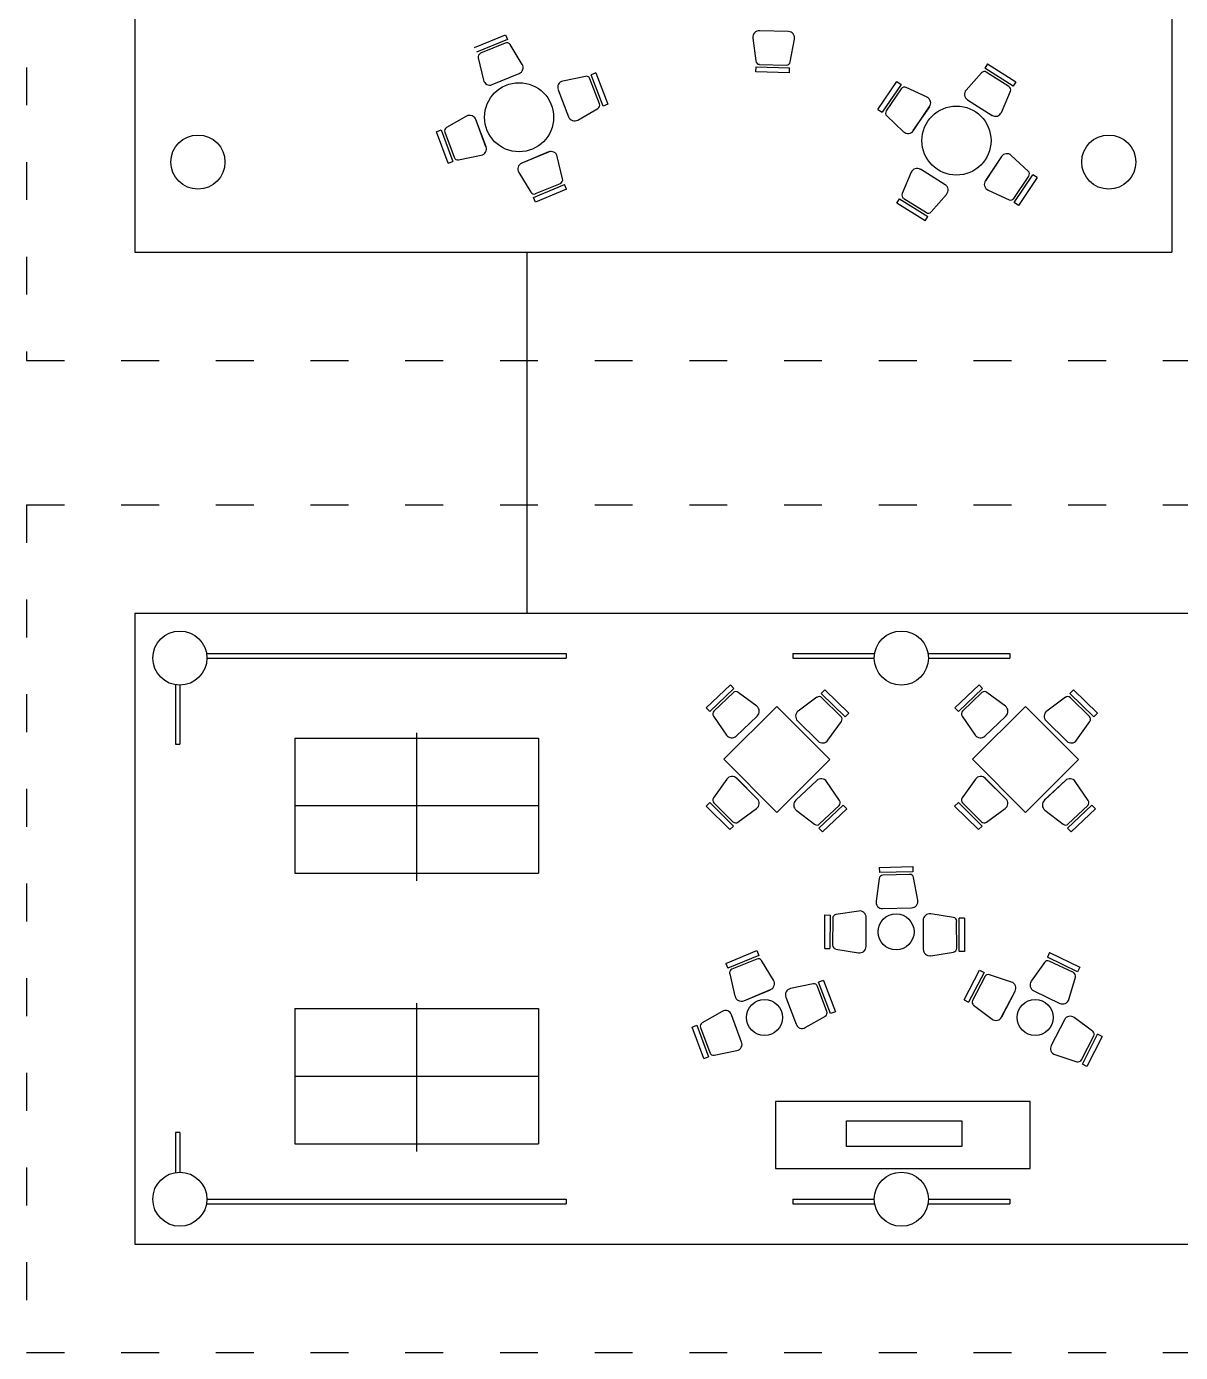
# Model space of a CAD drawing. Header units: millimetres. Extents: x 185 to 501, y 106 to 528.
# Drawn here: x 280.58 to 293.37, y 201.43 to 216.13 of the extents above; entities that cross this region are included whole.
import ezdxf

# ---------------------------------------------------------------- set-up
doc = ezdxf.new("R2010")
doc.units = ezdxf.units.MM
doc.linetypes.add('ACAD_ISO03W100', pattern=[30, 12, -18])
for name, color, linetype in [('aceras', 7, 'Continuous'), ('columnas', 170, 'Continuous'), ('MUEBLES', 33, 'Continuous'), ('pavimento', 252, 'Continuous'), ('texto', 7, 'Continuous')]:
    doc.layers.add(name, color=color, linetype=linetype)

msp = doc.modelspace()

# ---------------------------------------------------------------- linework, layer by layer
at = {"layer": 'aceras'}
msp.add_line((281.778, 209.626), (281.778, 202.626), dxfattribs=at)
msp.add_lwpolyline([(289.671, 203.994), (290.95, 203.994), (290.95, 203.71), (289.671, 203.71)], close=True, dxfattribs=at)
at = {"layer": 'columnas', "color": 32, "linetype": 'ACAD_ISO03W100', "ltscale": 0.035}
for p, q in [((280.578, 239.826), (280.578, 212.426)), ((280.578, 212.426), (294.478, 212.426)), ((280.578, 210.826), (299.978, 210.826)), ((280.578, 210.826), (280.578, 201.426)), ((280.578, 201.426), (299.978, 201.426))]:
    msp.add_line(p, q, dxfattribs=at)
at = {"layer": 'columnas'}
for centre in [(282.478, 214.626), (292.578, 214.626), (282.278, 209.126), (290.278, 209.126), (282.278, 203.126), (290.278, 203.126)]:
    msp.add_circle(centre, 0.3, dxfattribs=at)
at = {"layer": 'MUEBLES'}
for p, q in [((285.544, 215.898, 0.018), (285.888, 216.039, 0.018)), ((285.888, 216.039, 0.018), (285.91, 215.986, 0.018)), ((288.631, 216.001, 0.018), (288.664, 215.748, 0.018)), ((289.025, 216.073, 0.018), (288.704, 216.083, 0.018)), ((289.025, 216.073, 0.018), (288.704, 216.082, 0.018)), ((285.91, 215.986, 0.018), (285.566, 215.845, 0.018)), ((285.886, 215.946, 0.018), (285.611, 215.833, 0.018)), ((286.073, 215.71, 0.018), (285.939, 215.929, 0.018)), ((289.046, 215.737, 0.018), (289.093, 215.989, 0.018)), ((285.586, 215.783, 0.018), (285.645, 215.534, 0.018)), ((288.706, 215.71, 0.018), (289.003, 215.702, 0.018)), ((291.234, 215.716, 0.018), (291.204, 215.668, 0.018)), ((291.234, 215.716, 0.018), (291.548, 215.517, 0.018)), ((285.741, 215.485, 0.018), (286.039, 215.607, 0.018)), ((285.741, 215.485, 0.018), (286.039, 215.607, 0.018)), ((286.775, 215.576, 0.018), (286.525, 215.524, 0.018)), ((286.93, 215.272, 0.018), (286.824, 215.55, 0.018)), ((286.891, 215.615, 0.018), (286.837, 215.595, 0.018)), ((286.97, 215.248, 0.018), (286.837, 215.595, 0.018)), ((286.891, 215.615, 0.018), (287.023, 215.268, 0.018)), ((288.666, 215.626, 0.018), (288.668, 215.683, 0.018)), ((289.037, 215.616, 0.018), (288.666, 215.626, 0.018)), ((288.668, 215.683, 0.018), (289.039, 215.673, 0.018)), ((289.037, 215.616, 0.018), (289.039, 215.673, 0.018)), ((291.165, 215.616, 0.018), (290.996, 215.424, 0.018)), ((291.518, 215.469, 0.018), (291.204, 215.668, 0.018)), ((291.471, 215.465, 0.018), (291.22, 215.624, 0.018)), ((286.472, 215.429, 0.018), (286.587, 215.129, 0.018)), ((286.473, 215.429, 0.018), (286.587, 215.128, 0.018)), ((290.018, 215.211, 0.018), (290.227, 215.518, 0.018)), ((290.274, 215.486, 0.018), (290.066, 215.179, 0.018)), ((290.277, 215.439, 0.018), (290.11, 215.193, 0.018)), ((290.227, 215.518, 0.018), (290.274, 215.486, 0.018)), ((290.563, 215.346, 0.018), (290.331, 215.454, 0.018)), ((291.387, 215.177, 0.018), (291.488, 215.412, 0.018)), ((291.548, 215.517, 0.018), (291.518, 215.469, 0.018)), ((287.023, 215.268, 0.018), (286.97, 215.248, 0.018)), ((291.011, 215.316, 0.018), (291.283, 215.144, 0.018)), ((291.011, 215.316, 0.018), (291.283, 215.144, 0.018)), ((285.458, 215.136, 0.018), (285.235, 215.009, 0.018)), ((286.689, 215.092, 0.018), (286.911, 215.22, 0.018)), ((290.018, 215.211, 0.018), (290.066, 215.179, 0.018)), ((290.116, 215.138, 0.018), (290.303, 214.963, 0.018)), ((290.41, 214.975, 0.018), (290.592, 215.24, 0.018)), ((290.411, 214.975, 0.018), (290.591, 215.241, 0.018)), ((285.123, 214.962, 0.018), (285.177, 214.982, 0.018)), ((285.253, 214.614, 0.018), (285.123, 214.962, 0.018)), ((285.177, 214.982, 0.018), (285.306, 214.634, 0.018)), ((285.672, 214.797, 0.018), (285.56, 215.099, 0.018)), ((285.673, 214.797, 0.018), (285.56, 215.098, 0.018)), ((285.216, 214.957, 0.018), (285.32, 214.679, 0.018)), ((285.369, 214.652, 0.018), (285.62, 214.702, 0.018)), ((286.365, 214.738, 0.018), (286.068, 214.614, 0.018)), ((286.365, 214.737, 0.018), (286.068, 214.614, 0.018)), ((286.522, 214.44, 0.018), (286.462, 214.688, 0.018)), ((291.389, 214.688, 0.018), (291.21, 214.42, 0.018)), ((291.389, 214.687, 0.018), (291.21, 214.421, 0.018)), ((291.684, 214.526, 0.018), (291.497, 214.7, 0.018)), ((285.253, 214.614, 0.018), (285.306, 214.634, 0.018)), ((290.763, 214.375, 0.018), (290.49, 214.546, 0.018)), ((290.763, 214.375, 0.018), (290.49, 214.546, 0.018)), ((286.035, 214.51, 0.018), (286.17, 214.293, 0.018)), ((286.199, 214.235, 0.018), (286.542, 214.378, 0.018)), ((286.222, 214.276, 0.018), (286.497, 214.39, 0.018)), ((286.564, 214.325, 0.018), (286.542, 214.378, 0.018)), ((290.386, 214.513, 0.018), (290.287, 214.277, 0.018)), ((291.525, 214.224, 0.018), (291.691, 214.471, 0.018)), ((291.528, 214.177, 0.018), (291.735, 214.486, 0.018)), ((291.783, 214.454, 0.018), (291.576, 214.145, 0.018)), ((291.783, 214.454, 0.018), (291.735, 214.486, 0.018)), ((286.221, 214.182, 0.018), (286.199, 214.235, 0.018)), ((286.564, 214.325, 0.018), (286.221, 214.182, 0.018)), ((290.61, 214.075, 0.018), (290.779, 214.268, 0.018)), ((291.239, 214.316, 0.018), (291.472, 214.209, 0.018)), ((290.227, 214.172, 0.018), (290.257, 214.22, 0.018)), ((290.541, 213.975, 0.018), (290.227, 214.172, 0.018)), ((290.257, 214.22, 0.018), (290.572, 214.023, 0.018)), ((290.304, 214.224, 0.018), (290.555, 214.067, 0.018)), ((291.576, 214.145, 0.018), (291.528, 214.177, 0.018)), ((290.541, 213.975, 0.018), (290.572, 214.023, 0.018)), ((282.578, 209.176), (286.563, 209.176)), ((282.578, 209.126), (286.563, 209.126)), ((286.563, 209.176), (286.563, 209.126)), ((289.073, 209.176), (289.073, 209.126)), ((289.073, 209.176), (289.978, 209.176)), ((289.073, 209.126), (289.978, 209.126)), ((290.578, 209.176), (291.482, 209.176)), ((290.578, 209.126), (291.482, 209.126)), ((291.482, 209.176), (291.482, 209.126)), ((282.228, 208.826), (282.228, 208.171)), ((282.278, 208.826), (282.278, 208.171)), ((288.114, 208.574, 0.018), (288.383, 208.831, 0.018)), ((288.422, 208.79, 0.018), (288.153, 208.533, 0.018)), ((288.383, 208.831, 0.018), (288.422, 208.79, 0.018)), ((290.871, 208.574, 0.018), (291.139, 208.831, 0.018)), ((291.179, 208.79, 0.018), (290.91, 208.533, 0.018)), ((291.139, 208.831, 0.018), (291.179, 208.79, 0.018)), ((288.415, 208.743, 0.018), (288.2, 208.538, 0.018)), ((288.674, 208.592, 0.018), (288.47, 208.746, 0.018)), ((289.34, 208.691, 0.018), (289.134, 208.539, 0.018)), ((289.429, 208.774, 0.018), (289.389, 208.733, 0.018)), ((289.654, 208.473, 0.018), (289.389, 208.733, 0.018)), ((289.608, 208.479, 0.018), (289.396, 208.687, 0.018)), ((289.429, 208.774, 0.018), (289.694, 208.514, 0.018)), ((291.171, 208.743, 0.018), (290.957, 208.538, 0.018)), ((291.431, 208.592, 0.018), (291.227, 208.746, 0.018)), ((292.097, 208.691, 0.018), (291.891, 208.539, 0.018)), ((292.186, 208.774, 0.018), (292.146, 208.733, 0.018)), ((292.411, 208.473, 0.018), (292.146, 208.733, 0.018)), ((292.364, 208.479, 0.018), (292.152, 208.687, 0.018)), ((292.186, 208.774, 0.018), (292.451, 208.514, 0.018)), ((288.114, 208.574, 0.018), (288.153, 208.533, 0.018)), ((289.694, 208.514, 0.018), (289.654, 208.473, 0.018)), ((290.871, 208.574, 0.018), (290.91, 208.533, 0.018)), ((292.451, 208.514, 0.018), (292.411, 208.473, 0.018)), ((288.194, 208.483, 0.018), (288.34, 208.272, 0.018)), ((288.448, 208.261, 0.018), (288.68, 208.483, 0.018)), ((288.448, 208.261, 0.018), (288.681, 208.483, 0.018)), ((289.127, 208.431, 0.018), (289.356, 208.205, 0.018)), ((289.127, 208.431, 0.018), (289.356, 208.205, 0.018)), ((289.464, 208.215, 0.018), (289.613, 208.423, 0.018)), ((290.951, 208.483, 0.018), (291.096, 208.272, 0.018)), ((291.204, 208.261, 0.018), (291.437, 208.483, 0.018)), ((291.204, 208.261, 0.018), (291.437, 208.483, 0.018)), ((291.883, 208.431, 0.018), (292.112, 208.205, 0.018)), ((291.883, 208.431, 0.018), (292.113, 208.205, 0.018)), ((292.221, 208.215, 0.018), (292.369, 208.423, 0.018)), ((283.553, 208.24), (286.253, 208.24)), ((283.553, 208.24), (283.553, 206.74)), ((284.903, 208.299), (284.903, 206.655)), ((286.253, 208.24), (286.253, 206.74)), ((288.344, 207.783, 0.018), (288.195, 207.575, 0.018)), ((288.681, 207.566, 0.018), (288.452, 207.792, 0.018)), ((288.681, 207.565, 0.018), (288.453, 207.793, 0.018)), ((289.341, 207.769, 0.018), (289.107, 207.549, 0.018)), ((289.341, 207.769, 0.018), (289.107, 207.549, 0.018)), ((289.593, 207.546, 0.018), (289.449, 207.758, 0.018)), ((291.101, 207.783, 0.018), (290.951, 207.575, 0.018)), ((291.437, 207.565, 0.018), (291.209, 207.793, 0.018)), ((291.437, 207.566, 0.018), (291.209, 207.792, 0.018)), ((292.098, 207.769, 0.018), (291.863, 207.549, 0.018)), ((292.098, 207.769, 0.018), (291.864, 207.549, 0.018)), ((292.35, 207.546, 0.018), (292.206, 207.758, 0.018)), ((283.553, 207.49), (286.253, 207.49)), ((288.113, 207.485, 0.018), (288.153, 207.526, 0.018)), ((288.376, 207.224, 0.018), (288.113, 207.485, 0.018)), ((288.153, 207.526, 0.018), (288.417, 207.264, 0.018)), ((288.2, 207.52, 0.018), (288.41, 207.311, 0.018)), ((289.363, 207.241, 0.018), (289.634, 207.496, 0.018)), ((289.371, 207.287, 0.018), (289.587, 207.491, 0.018)), ((289.673, 207.454, 0.018), (289.634, 207.496, 0.018)), ((290.869, 207.485, 0.018), (290.91, 207.526, 0.018)), ((291.133, 207.224, 0.018), (290.869, 207.485, 0.018)), ((290.91, 207.526, 0.018), (291.173, 207.264, 0.018)), ((290.956, 207.52, 0.018), (291.167, 207.311, 0.018)), ((292.12, 207.241, 0.018), (292.39, 207.496, 0.018)), ((292.127, 207.287, 0.018), (292.344, 207.491, 0.018)), ((292.429, 207.454, 0.018), (292.39, 207.496, 0.018)), ((288.466, 207.306, 0.018), (288.673, 207.457, 0.018)), ((289.113, 207.44, 0.018), (289.315, 207.284, 0.018)), ((289.673, 207.454, 0.018), (289.403, 207.199, 0.018)), ((291.222, 207.306, 0.018), (291.429, 207.457, 0.018)), ((291.869, 207.44, 0.018), (292.072, 207.284, 0.018)), ((292.429, 207.454, 0.018), (292.159, 207.199, 0.018)), ((288.376, 207.224, 0.018), (288.417, 207.264, 0.018)), ((289.403, 207.199, 0.018), (289.363, 207.241, 0.018)), ((291.133, 207.224, 0.018), (291.173, 207.264, 0.018)), ((292.159, 207.199, 0.018), (292.12, 207.241, 0.018)), ((283.553, 206.74), (286.253, 206.74)), ((290.033, 206.804), (290.404, 206.815)), ((290.033, 206.804), (290.035, 206.747)), ((290.406, 206.757), (290.035, 206.747)), ((290.37, 206.728), (290.073, 206.72)), ((290.404, 206.815), (290.406, 206.757)), ((290.031, 206.683), (289.998, 206.429)), ((290.46, 206.441), (290.413, 206.693)), ((289.806, 206.321), (289.553, 206.282)), ((290.07, 206.348), (290.392, 206.357)), ((290.07, 206.348), (290.392, 206.356)), ((290.855, 206.249), (290.603, 206.289)), ((289.429, 205.906), (289.431, 206.278)), ((289.431, 206.278), (289.488, 206.277)), ((289.488, 206.277), (289.486, 205.906)), ((289.517, 206.24), (289.515, 205.943)), ((289.886, 205.928), (289.889, 206.25)), ((289.886, 205.928), (289.888, 206.25)), ((290.52, 206.219), (290.52, 205.897)), ((290.52, 206.219), (290.52, 205.897)), ((290.892, 205.909), (290.891, 206.207)), ((290.92, 205.872), (290.92, 206.244)), ((290.977, 206.244), (290.92, 206.244)), ((290.977, 206.244), (290.977, 205.872)), ((288.333, 205.74), (288.677, 205.882)), ((288.677, 205.882), (288.698, 205.829)), ((289.429, 205.906), (289.486, 205.906)), ((289.551, 205.9), (289.803, 205.858)), ((290.603, 205.826), (290.855, 205.867)), ((290.977, 205.872), (290.92, 205.872)), ((291.921, 205.86), (291.897, 205.808)), ((291.921, 205.86), (292.256, 205.699)), ((288.333, 205.74), (288.355, 205.688)), ((288.698, 205.829), (288.355, 205.688)), ((288.675, 205.788), (288.4, 205.675)), ((288.861, 205.553), (288.728, 205.771)), ((291.864, 205.752), (291.718, 205.542)), ((292.232, 205.647), (291.897, 205.808)), ((292.186, 205.638), (291.918, 205.766)), ((292.256, 205.699), (292.232, 205.647)), ((288.375, 205.626), (288.433, 205.377)), ((289.415, 205.552), (289.361, 205.531)), ((289.415, 205.552), (289.547, 205.204)), ((290.974, 205.336), (291.145, 205.666)), ((291.196, 205.64), (291.024, 205.31)), ((291.204, 205.593), (291.067, 205.33)), ((291.145, 205.666), (291.196, 205.64)), ((291.498, 205.533), (291.256, 205.614)), ((292.135, 205.342), (292.208, 205.587)), ((288.53, 205.327), (288.828, 205.45)), ((288.53, 205.327), (288.828, 205.449)), ((289.299, 205.513), (289.048, 205.461)), ((289.453, 205.209), (289.348, 205.486)), ((289.493, 205.184), (289.361, 205.531)), ((291.39, 205.148), (291.54, 205.432)), ((291.391, 205.147), (291.539, 205.433)), ((291.746, 205.437), (292.036, 205.297)), ((291.746, 205.437), (292.036, 205.297)), ((284.903, 205.299), (284.903, 203.655)), ((288.996, 205.366), (289.111, 205.065)), ((288.997, 205.366), (289.11, 205.065)), ((290.974, 205.336), (291.024, 205.31)), ((291.079, 205.276), (291.285, 205.123)), ((283.553, 205.24), (286.253, 205.24)), ((283.553, 205.24), (286.253, 205.24)), ((283.553, 205.24), (283.553, 203.74)), ((286.253, 205.24), (286.253, 203.74)), ((288.292, 205.208), (288.07, 205.082)), ((288.507, 204.869), (288.395, 205.171)), ((288.507, 204.869), (288.395, 205.171)), ((289.213, 205.029), (289.435, 205.156)), ((289.547, 205.204), (289.493, 205.184)), ((292.087, 205.116), (291.94, 204.83)), ((292.087, 205.116), (291.94, 204.83)), ((292.399, 204.99), (292.193, 205.141)), ((287.957, 205.034), (288.011, 205.054)), ((288.087, 204.686), (287.957, 205.034)), ((288.011, 205.054), (288.141, 204.706)), ((288.051, 205.029), (288.155, 204.751)), ((292.276, 204.671), (292.412, 204.936)), ((292.285, 204.625), (292.454, 204.956)), ((292.505, 204.93), (292.335, 204.599)), ((292.505, 204.93), (292.454, 204.956)), ((288.087, 204.686), (288.141, 204.706)), ((288.203, 204.724), (288.454, 204.774)), ((291.981, 204.729), (292.225, 204.65)), ((292.335, 204.599), (292.285, 204.625)), ((283.553, 204.49), (286.253, 204.49)), ((282.228, 203.866), (282.228, 203.426)), ((282.278, 203.866), (282.278, 203.426)), ((283.553, 203.74), (286.253, 203.74)), ((282.578, 203.126), (286.563, 203.126)), ((282.578, 203.076), (286.563, 203.076)), ((286.563, 203.126), (286.563, 203.076)), ((289.073, 203.126), (289.978, 203.126)), ((289.073, 203.126), (289.073, 203.076)), ((289.073, 203.076), (289.978, 203.076)), ((290.578, 203.126), (291.482, 203.126)), ((290.578, 203.076), (291.482, 203.076)), ((291.482, 203.126), (291.482, 203.076))]:
    msp.add_line(p, q, dxfattribs=at)
for points in [[(288.896, 208.591), (289.486, 208.001), (288.899, 207.415), (288.309, 208.005)], [(291.653, 208.591), (292.242, 208.001), (291.655, 207.415), (291.066, 208.005)], [(288.884, 203.468), (291.706, 203.468), (291.706, 204.208), (288.884, 204.208)]]:
    msp.add_lwpolyline(points, close=True, dxfattribs=at)
for points in [[(282.228, 208.171), (282.278, 208.171)], [(282.278, 203.866), (282.228, 203.866)]]:
    msp.add_lwpolyline(points, dxfattribs=at)
for centre, radius in [((286.039, 215.123, 0.018), 0.383), ((290.889, 214.864, 0.018), 0.383), ((290.219, 206.091), 0.2), ((288.761, 205.14), 0.2), ((291.761, 205.14), 0.2)]:
    msp.add_circle(centre, radius, dxfattribs=at)
for centre, radius, start, end in [((288.702, 216.011, 0.018), 0.0714, 88.4102, 187.5204), ((289.023, 216.002, 0.018), 0.0714, 349.3, 88.4102), ((285.902, 215.906, 0.018), 0.0429, 31.4758, 112.3656), ((285.628, 215.793, 0.018), 0.0429, 112.3656, 193.2553), ((286.012, 215.673, 0.018), 0.0714, 292.3656, 31.4758), ((288.707, 215.753, 0.018), 0.0429, 187.5204, 268.4102), ((289.004, 215.745, 0.018), 0.0429, 268.4102, 349.3), ((286.784, 215.535, 0.018), 0.0429, 20.8365, 101.7263), ((291.197, 215.587, 0.018), 0.0429, 57.7068, 138.5965), ((285.714, 215.551, 0.018), 0.0714, 193.2553, 292.3656), ((286.539, 215.455, 0.018), 0.0714, 101.7263, 200.8365), ((290.313, 215.415, 0.018), 0.0429, 64.9266, 145.8164), ((291.049, 215.377, 0.018), 0.0714, 138.5965, 237.7068), ((291.448, 215.429, 0.018), 0.0429, 336.817, 57.7068), ((286.89, 215.257, 0.018), 0.0429, 299.9467, 20.8365), ((290.532, 215.281, 0.018), 0.0714, 325.8164, 64.9266), ((285.493, 215.073, 0.018), 0.0714, 20.4751, 119.5854), ((286.654, 215.154, 0.018), 0.0714, 200.8365, 299.9467), ((290.146, 215.169, 0.018), 0.0429, 145.8164, 226.7061), ((291.321, 215.205, 0.018), 0.0714, 237.7068, 336.817), ((285.256, 214.972, 0.018), 0.0429, 119.5854, 200.4751), ((290.352, 215.015, 0.018), 0.0714, 226.7061, 325.8164), ((285.36, 214.694, 0.018), 0.0429, 200.4751, 281.3649), ((285.606, 214.772, 0.018), 0.0714, 281.3649, 20.4751), ((286.393, 214.672, 0.018), 0.0714, 13.5209, 112.6312), ((291.448, 214.648, 0.018), 0.0714, 47.0675, 146.1777), ((286.096, 214.548, 0.018), 0.0714, 112.6312, 211.7414), ((290.452, 214.485, 0.018), 0.0714, 57.9724, 157.0826), ((291.655, 214.495, 0.018), 0.0429, 326.1777, 47.0675), ((286.48, 214.43, 0.018), 0.0429, 292.6312, 13.5209), ((290.725, 214.315, 0.018), 0.0714, 318.8621, 57.9724), ((291.269, 214.381, 0.018), 0.0714, 146.1777, 245.2879), ((286.206, 214.315, 0.018), 0.0429, 211.7414, 292.6312), ((290.326, 214.261, 0.018), 0.0429, 157.0826, 237.9724), ((291.49, 214.248, 0.018), 0.0429, 245.2879, 326.1777), ((290.578, 214.103, 0.018), 0.0429, 237.9724, 318.8621), ((288.444, 208.712, 0.018), 0.0429, 52.8068, 133.6966), ((289.366, 208.656, 0.018), 0.0429, 45.4912, 126.381), ((291.201, 208.712, 0.018), 0.0429, 52.8068, 133.6966), ((292.122, 208.656, 0.018), 0.0429, 45.4912, 126.381), ((288.23, 208.507, 0.018), 0.0429, 133.6966, 214.5864), ((288.631, 208.535, 0.018), 0.0714, 313.6966, 52.8068), ((289.177, 208.482, 0.018), 0.0714, 126.381, 225.4912), ((290.986, 208.507, 0.018), 0.0429, 133.6966, 214.5864), ((291.388, 208.535, 0.018), 0.0714, 313.6966, 52.8068), ((291.933, 208.482, 0.018), 0.0714, 126.381, 225.4912), ((289.578, 208.448, 0.018), 0.0429, 324.6015, 45.4912), ((292.334, 208.448, 0.018), 0.0429, 324.6015, 45.4912), ((288.398, 208.313, 0.018), 0.0714, 214.5864, 313.6966), ((289.406, 208.256, 0.018), 0.0714, 225.4912, 324.6015), ((291.155, 208.313, 0.018), 0.0714, 214.5864, 313.6966), ((292.163, 208.256, 0.018), 0.0714, 225.4912, 324.6015), ((288.402, 207.742, 0.018), 0.0714, 45.2256, 144.3359), ((289.39, 207.717, 0.018), 0.0714, 34.225, 133.3352), ((291.159, 207.742, 0.018), 0.0714, 45.2256, 144.3359), ((292.147, 207.717, 0.018), 0.0714, 34.225, 133.3352), ((288.23, 207.55, 0.018), 0.0429, 144.3359, 225.2256), ((288.63, 207.515, 0.018), 0.0714, 306.1154, 45.2256), ((289.156, 207.497, 0.018), 0.0714, 133.3352, 232.4454), ((289.558, 207.522, 0.018), 0.0429, 313.3352, 34.225), ((290.986, 207.55, 0.018), 0.0429, 144.3359, 225.2256), ((291.387, 207.515, 0.018), 0.0714, 306.1154, 45.2256), ((291.913, 207.497, 0.018), 0.0714, 133.3352, 232.4454), ((292.314, 207.522, 0.018), 0.0429, 313.3352, 34.225), ((288.441, 207.341, 0.018), 0.0429, 225.2256, 306.1154), ((289.342, 207.318, 0.018), 0.0429, 232.4454, 313.3352), ((291.197, 207.341, 0.018), 0.0429, 225.2256, 306.1154), ((292.098, 207.318, 0.018), 0.0429, 232.4454, 313.3352), ((290.371, 206.685), 0.0429, 10.6719, 91.5617), ((290.074, 206.677), 0.0429, 91.5617, 172.4515), ((290.39, 206.428), 0.0714, 271.5617, 10.6719), ((289.817, 206.251), 0.0714, 359.6713, 98.7815), ((290.068, 206.42), 0.0714, 172.4515, 271.5617), ((290.591, 206.219), 0.0714, 80.9224, 180.0326), ((289.56, 206.24), 0.0429, 98.7815, 179.6713), ((290.849, 206.207), 0.0429, 0.0326, 80.9224), ((289.558, 205.943), 0.0429, 179.6713, 260.561), ((289.815, 205.929), 0.0714, 260.561, 359.6713), ((290.592, 205.897), 0.0714, 180.0326, 279.1429), ((290.849, 205.909), 0.0429, 279.1429, 0.0326), ((288.691, 205.749), 0.0429, 31.4758, 112.3656), ((291.899, 205.727), 0.0429, 64.3763, 145.2661), ((288.416, 205.636), 0.0429, 112.3656, 193.2553), ((288.8, 205.516), 0.0714, 292.3656, 31.4758), ((291.242, 205.574), 0.0429, 71.5961, 152.4859), ((292.167, 205.599), 0.0429, 343.4866, 64.3763), ((289.063, 205.391), 0.0714, 101.7263, 200.8365), ((289.308, 205.471), 0.0429, 20.8365, 101.7263), ((291.476, 205.466), 0.0714, 332.4859, 71.5961), ((291.777, 205.501), 0.0714, 145.2661, 244.3763), ((288.503, 205.393), 0.0714, 193.2553, 292.3656), ((291.105, 205.31), 0.0429, 152.4859, 233.3757), ((292.067, 205.362), 0.0714, 244.3763, 343.4866), ((288.328, 205.146), 0.0714, 20.4751, 119.5854), ((289.413, 205.194), 0.0429, 299.9467, 20.8365), ((291.327, 205.18), 0.0714, 233.3757, 332.4859), ((292.15, 205.083), 0.0714, 53.737, 152.8473), ((288.091, 205.044), 0.0429, 119.5854, 200.4751), ((289.177, 205.091), 0.0714, 200.8365, 299.9467), ((292.374, 204.955), 0.0429, 332.8473, 53.737), ((288.44, 204.845), 0.0714, 281.3649, 20.4751), ((292.003, 204.797), 0.0714, 152.8473, 251.9575), ((288.195, 204.766), 0.0429, 200.4751, 281.3649), ((292.238, 204.691), 0.0429, 251.9575, 332.8473)]:
    msp.add_arc(centre, radius, start, end, dxfattribs=at)
at = {"layer": 'pavimento'}
msp.add_line((286.128, 209.626), (286.128, 213.626), dxfattribs=at)
at = {"layer": 'texto'}
for p, q in [((281.778, 238.626), (281.778, 213.626)), ((293.278, 238.626), (293.278, 213.626)), ((281.778, 213.626), (293.278, 213.626)), ((281.778, 209.626), (298.778, 209.626)), ((281.778, 202.626), (298.778, 202.626))]:
    msp.add_line(p, q, dxfattribs=at)

doc.saveas('drawing.dxf')
